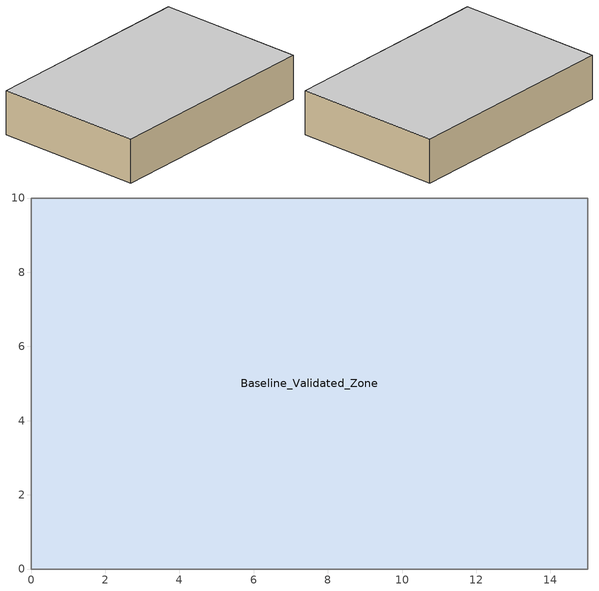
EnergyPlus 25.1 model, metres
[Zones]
Baseline_Validated_Zone
 floor adiabatic (Adiabatic_Construction): 0,10 15,10 15,0 0,0 z0
 wall adiabatic (Adiabatic_Construction): 15,10 0,10 0,0 15,0 15,10 z0:3
 ceiling adiabatic (Adiabatic_Construction): 0,0 15,0 15,10 0,10 z3
[BUILDING]
ATL01_DataCenter: North Axis=0; Terrain=City; Loads Convergence Tolerance Value=0.04; Temperature Convergence Tolerance Value=0.4; Solar Distribution=FullExterior; Maximum Number of Warmup Days=25; Minimum Number of Warmup Days=1
[SITE:LOCATION]
Atlanta_Hartsfield_Intl_AP_GA_USA: Latitude=33.64; Longitude=-84.43; Time Zone=-5; Elevation=308; Keep Site Location Information=No
[SIZINGPERIOD:DESIGNDAY]
Atlanta_Summer_Design_Day: Month=7; Day of Month=21; Day Type=SummerDesignDay; Maximum DryBulb Temperature=33.3; Daily DryBulb Temperature Range=10; DryBulb Temperature Range Modifier Type=DefaultMultipliers; Humidity Condition Type=WetBulb; Wetbulb or DewPoint at Maximum DryBulb=23.9; Barometric Pressure=98934; Wind Speed=3.8; Wind Direction=310; Rain Indicator=No; Snow Indicator=No; Daylight Saving Time Indicator=No; Solar Model Indicator=ASHRAEClearSky; ASHRAE Clear Sky Optical Depth for Beam Irradiance taub=0; ASHRAE Clear Sky Optical Depth for Diffuse Irradiance taud=0; Sky Clearness=1; Begin Environment Reset Mode=FullResetAtBeginEnvironment
[MATERIAL]
Adiabatic_Material: Roughness=Smooth; Thickness=0.1; Conductivity=0.001; Density=1; Specific Heat=1000; Thermal Absorptance=0.9; Solar Absorptance=0.7; Visible Absorptance=0.7
[CONSTRUCTION]
Adiabatic_Construction: Adiabatic_Material
[ZONE]
Baseline_Validated_Zone: Type=1; Multiplier=1; Ceiling Height=3; Volume=450; Floor Area=autocalculate; Part of Total Floor Area=Yes
[ELECTRICEQUIPMENT]
Baseline_Validated_ServerRacks: Zone or ZoneList or Space or SpaceList=Baseline_Validated_Zone; Schedule=Baseline_Validated_AlwaysOn; Design Level Calculation Method=EquipmentLevel; Design Level=2400000; Fraction Latent=0; Fraction Radiant=0.024; Fraction Lost=0.92; EndUse Subcategory=General
[ThermostatSetpoint:DualSetpoint]
Baseline_Validated_Thermostat Dual SP Control: Heating Setpoint Temperature Schedule=HeatingSetpoint; Cooling Setpoint Temperature Schedule=CoolingSetpoint
[ZoneControl:Thermostat]
Baseline_Validated_Zone Thermostat: Zone or ZoneList=Baseline_Validated_Zone; Control Type Schedule=HVACTemplate-Always 4; Control=Baseline_Validated_Thermostat Dual SP Control
[Sizing:Zone]
Baseline_Validated_Zone: Zone Cooling Design Supply Air Temperature Input Method=SupplyAirTemperature; Zone Cooling Design Supply Air Temperature {C}=13; Zone Heating Design Supply Air Temperature Input Method=SupplyAirTemperature; Zone Heating Design Supply Air Temperature {C}=50; Zone Cooling Design Supply Air Humidity Ratio {kg-H20/kg-air}=0.0077; Zone Heating Design Supply Air Humidity Ratio {kg-H2O/kg-air}=0.0156; Cooling Design Air Flow Method=DesignDay; Cooling Design Air Flow Rate {m3/s}=0; Cooling Minimum Air Flow Fraction=0; Heating Design Air Flow Method=DesignDay; Heating Design Air Flow Rate {m3/s}=0; Heating Maximum Air Flow Fraction=0
[Zone equipment]
Baseline_Validated_Zone: Baseline_Validated_Zone Ideal Loads Air System
[ZoneHVAC:IdealLoadsAirSystem]
Baseline_Validated_Zone Ideal Loads Air System: Availability Schedule=AlwaysOn; Maximum Heating Supply Air Temperature [C]=50; Minimum Cooling Supply Air Temperature [C]=13; Maximum Heating Supply Air Humidity Ratio [kg-H20/kg-air]=0.0156; Minimum Cooling Supply Air Humidity Ratio [kg-H20/kg-air]=0.0077; Heating Limit=NoLimit; Maximum Heating Air Flow Rate {m3/s}=autosize; Cooling Limit=NoLimit; Maximum Cooling Air Flow Rate {m3/s}=autosize; Dehumidification Control Type=None; Cooling Sensible Heat Ratio=1; Humidification Control Type=None; Demand Controlled Ventilation Type=None; Outdoor Air Economizer Type=NoEconomizer; Heat Recovery Type=None; Sensible Heat Recovery Effectiveness=0.7; Latent Heat Recovery Effectiveness=0.65
[SCHEDULE:COMPACT]
Baseline_Validated_AlwaysOn; AlwaysOn: Through: 12/31, For: AllDays, Until: 24:00, 1
HeatingSetpoint: Through: 12/31, For: AllDays, Until: 24:00, 18
CoolingSetpoint: Through: 12/31, For: AllDays, Until: 24:00, 24.4
[Schedule:Compact]
HVACTemplate-Always 4: Through: 12/31, For: AllDays, Until: 24:00, 4
